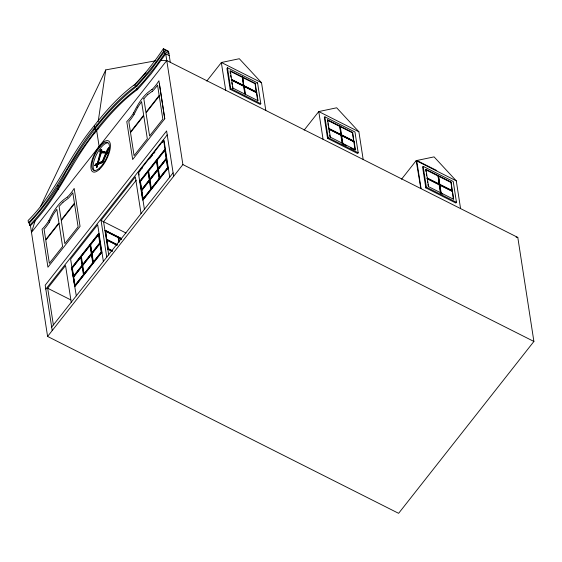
<?xml version="1.0" encoding="UTF-8"?>
<svg xmlns="http://www.w3.org/2000/svg" width="562" height="562" viewBox="0 0 562 562"><rect width="100%" height="100%" fill="white"/><g stroke="black" fill="none" stroke-linecap="round" stroke-linejoin="round"><path stroke-width="0.84" d="M98.195 121.54L105.768 69.892L155.695 60.787M97.303 164.427L97.725 164.638L96.903 167.35L96.488 167.139L100.226 152.161C98.21 151.536 102.488 147.399 101.167 150.96L106.52 152.548L105.923 152.766M96.903 167.35L97.563 164.701L97.149 164.49M97.865 163.507L99.256 157.936M100.282 151.108L100.324 152.407M96.488 167.139L100.858 152.667L108.192 153.012L100.858 152.667M98.097 163.416L101.279 152.878M35.244 220.452L31.486 232.415L166.781 60.541L517.799 237.431L533.9 341.457L398.613 513.331L47.594 336.448L30.446 225.706C58.771 197.529 72.252 158.786 98.217 128.796C109.766 114.43 122.235 100.584 137.205 89.695L137.809 89.028L136.973 88.606M48.936 220.501C53.214 211.621 58.624 202.383 67.299 197.171M49.217 222.327L53.088 214.846L56.839 209.275L58.94 222.84L45.698 239.658L44.082 229.254L44.89 228.355A23.056 8.774 -63.3 0 0 48.606 223.29L49.28 222.187M133.665 112.836C137.929 103.872 143.493 94.669 152.133 89.372M133.953 114.676L137.816 107.187M101.581 151.171L101.771 149.717L101.069 149.815M106.478 152.773L106.899 152.983L102.783 162.594L94.725 165.474L102.361 162.383L108.578 147.869L109 148.08L107.026 152.688L106.604 152.478M97.676 163.205L102.214 161.406L107.349 149.436L108.578 147.869M103.64 159.264L104.314 157.69M105.326 155.33L106 153.763M106.836 151.817L107.764 149.647L107.349 149.436M40.436 206.802L105.768 69.892M29.28 223.114L28.444 222.7C57.148 194.396 70.742 155.316 96.882 125.059C108.431 110.693 120.9 96.84 135.878 85.951L136.714 86.372C107.096 108.923 85.291 140.057 66.126 171.55C56.706 190.581 43.674 207.603 29.28 223.114L29.61 225.285L30.446 225.706M29.61 225.285C48.353 206.226 61.497 182.896 74.655 159.91C92.126 133.988 111.093 108.136 136.369 89.274L136.531 89.175M48.999 220.36L48.318 221.463A23.056 8.774 -63.3 0 1 42.059 229.24L47.932 267.196L80.057 226.388L74.177 188.432A23.056 8.774 -63.3 0 1 67.967 196.51L67.222 197.206M133.728 112.695L133.054 113.798A23.056 8.774 -63.3 0 1 126.787 121.575L132.667 159.531L164.785 118.722L158.913 80.766L157.725 82.614A23.056 8.774 -63.3 0 1 152.695 88.845L151.951 89.541M134.016 114.529L133.335 115.632A23.056 8.774 -63.3 0 1 129.625 120.697L128.817 121.603L134.086 155.646L147.328 138.828L143.76 115.765L130.517 132.59M137.823 107.18L141.568 101.617L143.668 115.189L130.426 132.014M170.279 62.305L168.572 51.275L163.394 48.669C154.915 61.293 145.586 73.404 134.964 84.307C118.61 96.235 105.263 111.655 92.821 127.49C68.62 156.735 55.406 193.602 28.1 220.494L28.444 222.7M163.394 48.669L163.76 50.994L155.119 63.211L144.279 76.741L136.032 85.846M136.868 86.267L150.56 70.601L164.596 51.416L164.898 53.376L155.618 66.534L144.778 80.064L136.531 89.168M152.421 91.206L147.785 94.528M94.725 165.474L95.983 163.872L97.451 163.296M95.14 165.685L96.397 164.083L95.983 163.872M108.178 149.12L109 148.08M159.418 84.047L164.729 118.793M159.165 95.505L145.923 112.323L143.816 98.694M159.257 96.081L146.015 112.899L149.583 135.962L162.825 119.137L157.557 85.094L156.784 86.197A23.056 8.774 -63.3 0 1 152.976 90.679L152.239 91.381M206.795 81.054L221.407 62.494L239.314 58.729L261.52 82.705L265.812 110.447M45.803 289.142L167.223 134.887M142.565 199.833L167.869 167.687L168.284 167.898L142.987 200.044L142.565 199.833L138.315 172.379L163.619 140.233L164.034 140.444L169.717 177.142M53.369 324.955L47.686 288.257L65.55 265.566L71.234 302.265M106.745 257.143L101.062 220.445L135.351 176.882L141.034 213.588M140.352 170.539L138.737 172.59L138.315 172.379M141.427 169.169L142.502 167.799M149.499 158.913L152.731 154.81M153.805 153.44L154.887 152.07M162.418 142.495L163.5 141.132M136.25 180.191L103.57 221.709L108.733 255.043M227.491 67.756L226.929 68.473L230.153 89.281L260.234 104.441L260.803 103.724L257.579 82.916L227.491 67.756L230.715 88.564L230.153 89.281M76.306 295.816L71.592 267.863L98.652 233.49L99.067 233.701L72.554 267.386M71.922 267.793L80.661 256.693L81.076 256.904L72.336 268.004L73.678 276.673L73.264 276.462L71.922 267.793L72.336 268.004M91.192 254.431L82.698 265.215L82.284 265.004L80.942 256.335L89.962 244.877L90.377 245.088L91.585 252.893M90.243 244.519L98.413 234.136L98.835 234.347L90.658 244.73L91.999 253.399L91.585 253.188L90.243 244.519L90.658 244.73M140.029 181.266L147.925 171.241L148.34 171.452L140.451 181.477L141.793 190.146L141.371 189.935L140.029 181.266L140.451 181.477M148.206 170.883L156.348 160.542L156.763 160.753L148.621 171.094L149.963 179.763L149.548 179.552L148.206 170.883L148.621 171.094M156.629 160.184L164.771 149.836L165.186 150.047L157.044 160.395L158.386 169.064L157.971 168.853L156.629 160.184L157.044 160.395M82.698 265.215L81.357 256.546L90.377 245.088M121.504 238.506L105.242 230.308L104.961 230.666L121.223 238.864M121.729 238.885L105.705 230.806L105.424 231.165L121.448 239.243M105.466 231.453L105.747 231.094M107.511 232.218L107.792 231.86M73.264 276.462L82.003 265.362L80.661 256.693M82.284 265.004L91.304 253.546L89.962 244.877M91.585 253.188L99.755 242.805L98.413 234.136M141.371 189.935L149.267 179.91L147.925 171.241M149.548 179.552L157.69 169.211L156.348 160.542M157.971 168.853L166.113 158.505L164.771 149.836M83.429 274.614L74.697 285.714L73.306 276.757L82.045 265.65L82.459 265.861L73.727 276.968L75.111 285.925L83.85 274.825L83.429 274.614L82.045 265.65M91.346 253.834L92.73 262.798L83.71 274.256L82.326 265.299L91.346 253.834L91.761 254.045L93.025 262.194M91.627 253.476L99.804 243.093L100.219 243.304L92.049 253.687L93.433 262.651L93.011 262.44L91.627 253.476L92.049 253.687M141.42 190.223L149.309 180.198L149.724 180.409L141.835 190.434L143.219 199.391L142.804 199.187L141.42 190.223L141.835 190.434M157.732 169.499L159.116 178.456L150.974 188.797L149.59 179.84L157.732 169.499L158.147 169.71L150.012 180.051L151.269 188.193M166.155 158.8L167.539 167.757L159.397 178.098L158.013 169.141L166.155 158.8L166.57 159.011L158.435 169.352L159.692 177.494M73.678 276.673L82.417 265.573L82.003 265.362M91.999 253.399L99.664 243.669M141.793 190.146L149.155 180.788M149.963 179.763L157.564 170.11M158.386 169.064L165.987 159.411M92.73 262.798L93.151 263.009L84.131 274.467L82.747 265.503L91.761 254.045M231.607 79.425L231.326 79.783L243.444 85.888L243.725 85.529L231.607 79.425L230.265 70.756L242.384 76.861L245.074 94.198L232.949 88.094L231.656 79.713L243.775 85.817L244.66 93.721M231.656 79.713L231.375 80.071L243.494 86.176M105.705 230.806L106.766 239.833L116.931 244.955M93.011 262.44L101.188 252.05L99.804 243.093M142.804 199.187L150.693 189.155L149.309 180.198M74.458 286.36L101.511 251.987L101.933 252.197L74.872 286.571M93.433 262.651L101.603 252.261L98.652 233.49M143.219 199.391L151.115 189.366L150.693 189.155M151.396 189.008L159.538 178.667L159.116 178.456M159.819 178.309L167.961 167.968L163.619 140.233M232.949 88.094L232.668 88.452L232.408 86.773M243.444 85.888L242.384 76.861M242.805 77.071L242.524 77.43L255.057 83.745L256.398 92.414L243.866 86.098L242.805 77.071L255.338 83.387L256.398 92.414M111.325 250.659L108.192 249.085L107.089 239.763L117.254 244.892M51.676 327.105L173.103 172.85M244.189 86.028L245.489 94.409L258.028 100.724L256.729 92.344L244.189 86.028L243.908 86.386L256.448 92.702L257.74 101.083M47.594 336.448L182.882 164.568L165.734 53.797L151.059 73.924L140.177 86.576L137.03 89.829L136.194 89.407M245.208 94.767L245.489 94.409M255.057 83.745L255.338 83.387M257.017 83.633L257.579 82.916M256.448 92.702L256.729 92.344M304.161 130.117L318.766 111.557L336.68 107.792L358.886 131.775L363.178 159.517M324.885 116.833L324.323 117.549L327.541 138.357L357.629 153.517L358.191 152.801L354.973 132L324.885 116.833L328.103 137.641L327.541 138.357M327.646 121.926L327.66 119.832L339.778 125.937L341.12 134.606L329.002 128.501L327.66 119.832M329.002 128.501L328.721 128.86L328.454 127.124M329.044 128.789L328.763 129.148L340.881 135.252L342.181 143.633L342.462 143.275L330.344 137.17L329.044 128.789L341.162 134.894L342.595 143.844L346.515 145.818M330.063 137.528L330.344 137.17M329.48 129.239L340.839 134.964L339.778 125.937M353.793 141.498L352.732 132.47L340.2 126.148L339.912 126.506L352.451 132.829L353.793 141.498L342.04 135.575M340.881 135.252L341.162 134.894M341.584 135.105L342.883 143.486L355.416 149.808L354.116 141.427L341.584 135.105L341.303 135.463L353.835 141.786L355.135 150.166M342.595 143.844L342.883 143.486M352.451 132.829L352.732 132.47M353.835 141.786L354.116 141.427M401.549 179.201L416.161 160.634L434.075 156.875L456.281 180.852L460.573 208.593M423.158 166.359L422.589 167.076L425.813 187.877L455.901 203.044L456.463 202.327L453.246 181.519L423.158 166.359L426.375 187.16L425.813 187.877M425.919 171.445L425.933 169.352L438.051 175.463L439.393 184.132L427.275 178.021L425.933 169.352M426.994 178.379L427.275 178.021M427.317 178.316L427.036 178.667L439.154 184.779L440.453 193.159L440.734 192.801L439.435 184.42L427.317 178.316L428.616 186.689L440.734 192.801M427.745 178.765L439.112 184.491L438.051 175.463M439.393 183.83L438.465 175.674L451.005 181.99L452.347 190.658L452.066 191.017L440.313 185.095M439.154 184.779L439.435 184.42M442.434 194.157L440.868 193.37L439.856 184.631L452.389 190.947L453.689 199.327L441.149 193.012L439.856 184.631M440.868 193.37L441.149 193.012M452.066 191.017L451.005 181.99M453.274 198.85L452.389 190.947M143.823 98.757L147.778 94.535M134.093 85.438L146.085 72.653M63.049 202.194L59.094 206.416L61.195 219.974L74.437 203.149L72.821 192.752L72.048 193.855A23.056 8.774 -63.3 0 1 68.248 198.337L63.049 202.187M99.607 162.818L101.877 161.919M161.146 60.485L166.781 60.541M516.078 237.129L517.799 237.431M101.167 150.96L107.778 152.801M107.026 152.688L108.192 153.012M436.758 170.518L416.702 160.409L420.994 188.151M261.52 82.705L221.309 62.438L225.699 90.229M358.886 131.775L318.766 111.557L323.066 139.299M456.281 180.852L416.161 160.634L420.847 188.572M229.984 71.114L242.103 77.219M327.379 120.191L339.497 126.295M425.652 169.71L437.77 175.822M438.184 176.032L450.724 182.348M244.147 85.74L256.679 92.056M354.074 141.139L341.541 134.817L340.2 126.148M452.347 190.658L439.807 184.343L438.465 175.674M439.575 184.989L452.108 191.305M163.493 49.294L168.663 51.901M163.76 50.994L168.93 53.601M164.898 53.376L169.232 55.561M350.435 147.792L354.348 149.766M230.715 88.564L260.803 103.724M328.103 137.641L358.191 152.801M426.375 187.16L456.463 202.327M136.018 85.754L136.854 86.176M135.702 86.091L136.538 86.513M136.517 89.077L137.346 89.463M165.425 149.401L165.003 149.19L139.706 181.336L140.121 181.547L144.413 209.289M182.882 164.568L533.9 341.457M96.882 125.059L97.725 125.53L96.889 125.108M97.388 128.424L98.224 128.846M93.559 129.274L94.395 129.696M167.539 167.757L167.961 167.968M94.058 132.59L94.894 133.011M158.013 169.141L158.435 169.352M106.106 152.337L106.52 152.548M149.59 179.84L150.012 180.051M102.214 161.406L102.628 161.617M102.361 162.383L102.783 162.594M57.415 185.53L58.251 185.952M57.914 188.853L58.75 189.275M101.062 220.445L126.036 233.026M107.047 239.475L117.212 244.596M106.808 240.122L116.973 245.25M108.48 248.727L112.386 250.694M111.979 250.757L108.101 248.804L107.82 249.163L112.47 251.502M101.188 252.05L101.603 252.261M80.942 256.335L81.357 256.546M82.326 265.299L82.747 265.503M71.592 267.863L72.013 268.074M73.306 276.757L73.727 276.968M47.686 288.257L70.833 299.918M426.319 174.044L426.586 175.78M427.422 181.182L427.682 182.861M427.942 184.54L428.202 186.212M327.913 123.661L328.18 125.389M329.023 130.827L329.283 132.499M329.676 135.013L329.929 136.692M230.118 71.978L230.392 73.713M230.659 75.449L230.926 77.184M231.762 82.586L232.022 84.258M173.637 176.313L166.612 130.946L45.192 285.208L52.217 330.575M138.863 173.405L139.116 175.035M119.306 241.66L118.631 237.326L118.884 241.147M119.018 242.313L118.217 237.115L118.737 242.672M99.298 147.553L96.699 130.756L95.863 130.335L95.54 128.262L94.704 127.841L94.353 125.579M105.242 230.308L108.192 249.085M103.366 261.442L97.683 224.744L70.622 259.117L74.746 285.728M94.683 170.771A15.56 5.922 -63.3 0 1 98.989 150.272L101.23 147.279A15.56 5.922 -63.3 0 1 107.623 142.867M99.98 146.647L97.739 149.64A15.56 5.922 -63.3 0 0 94.402 170.497A15.56 5.922 -63.3 0 0 108.88 151.178A15.56 5.922 -63.3 0 0 99.98 146.647M59.024 223.416L45.782 240.234L49.358 263.311L62.6 246.493L59.024 223.416M74.521 203.725L61.279 220.55L64.855 243.627L78.097 226.802L74.521 203.725M99.643 169.113A17.331 6.596 -63.3 0 0 109.59 141.968A17.331 6.596 -63.3 0 0 92.751 158.048A17.331 6.596 -63.3 0 0 99.643 169.113"/></g></svg>
